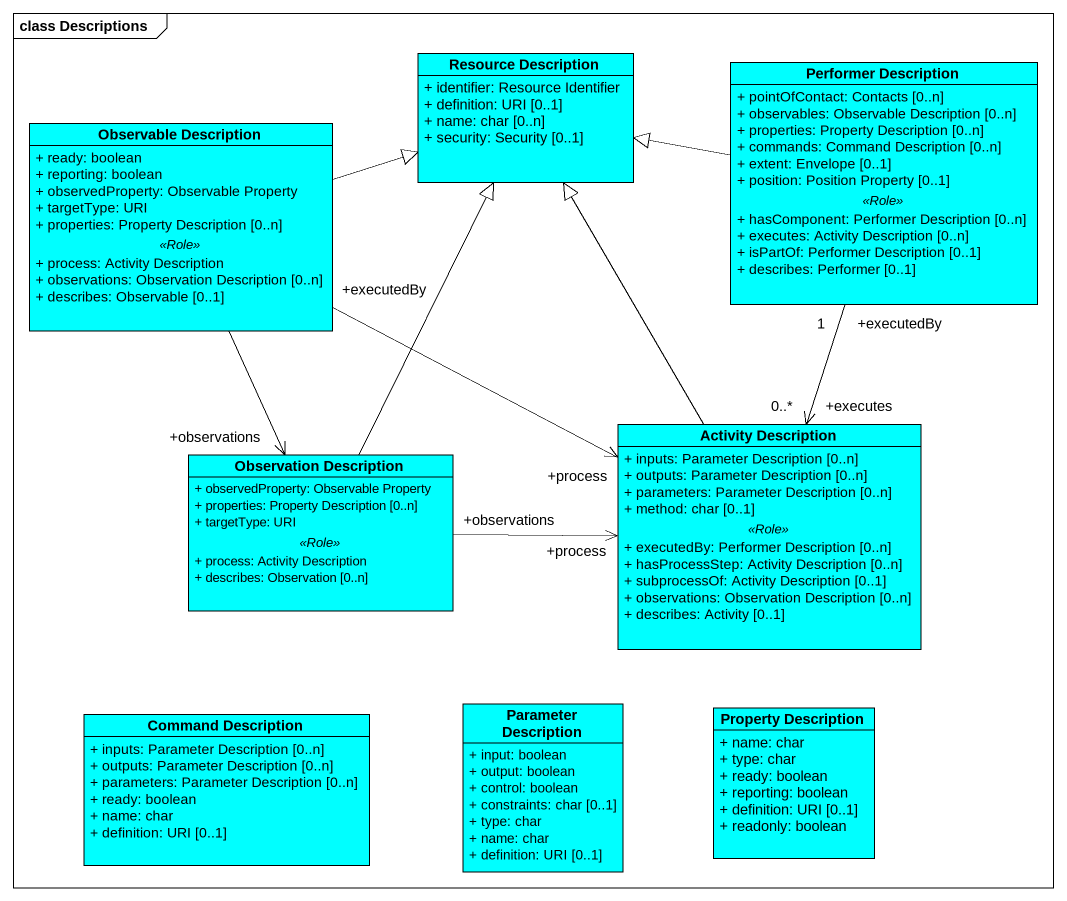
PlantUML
@startuml
mainframe class Descriptions
hide circle
hide empty members
skinparam classAttributeIconSize 0
class "Resource Description" as Resource_Description #00FFFF {
  + identifier: Resource Identifier
  + definition: URI [0..1]
  + name: char [0..n]
  + security: Security [0..1]
}
class "Performer Description" as Performer_Description #00FFFF {
  + pointOfContact: Contacts [0..n]
  + observables: Observable Description [0..n]
  + properties: Property Description [0..n]
  + commands: Command Description [0..n]
  + extent: Envelope [0..1]
  + position: Position Property [0..1]
  .. <<Role>> ..
  + hasComponent: Performer Description [0..n]
  + executes: Activity Description [0..n]
  + isPartOf: Performer Description [0..1]
  + describes: Performer [0..1]
}
class "Observable Description" as Observable_Description #00FFFF {
  + ready: boolean
  + reporting: boolean
  + observedProperty: Observable Property
  + targetType: URI
  + properties: Property Description [0..n]
  .. <<Role>> ..
  + process: Activity Description
  + observations: Observation Description [0..n]
  + describes: Observable [0..1]
}
class "Observation Description" as Observation_Description #00FFFF {
  + observedProperty: Observable Property
  + properties: Property Description [0..n]
  + targetType: URI
  .. <<Role>> ..
  + process: Activity Description
  + describes: Observation [0..n]
}
class "Activity Description" as Activity_Description #00FFFF {
  + inputs: Parameter Description [0..n]
  + outputs: Parameter Description [0..n]
  + parameters: Parameter Description [0..n]
  + method: char [0..1]
  .. <<Role>> ..
  + executedBy: Performer Description [0..n]
  + hasProcessStep: Activity Description [0..n]
  + subprocessOf: Activity Description [0..1]
  + observations: Observation Description [0..n]
  + describes: Activity [0..1]
}
class "Parameter Description" as Parameter_Description #00FFFF {
  + input: boolean
  + output: boolean
  + control: boolean
  + constraints: char [0..1]
  + type: char
  + name: char
  + definition: URI [0..1]
}
class "Command Description" as Command_Description #00FFFF {
  + inputs: Parameter Description [0..n]
  + outputs: Parameter Description [0..n]
  + parameters: Parameter Description [0..n]
  + ready: boolean
  + name: char
  + definition: URI [0..1]
}
class "Property Description" as Property_Description #00FFFF {
  + name: char
  + type: char
  + ready: boolean
  + reporting: boolean
  + definition: URI [0..1]
  + readonly: boolean
}
Performer_Description -left-|> Resource_Description
Performer_Description "+executedBy\n1" --> "+executes\n0..*" Activity_Description
Observable_Description -right-|> Resource_Description
Observable_Description --> "+observations" Observation_Description
Observable_Description "+executedBy" -right-> "+process" Activity_Description
Observation_Description -up-|> Resource_Description
Observation_Description "+observations" -right-> "+process" Activity_Description
Activity_Description -up-|> Resource_Description
@enduml
